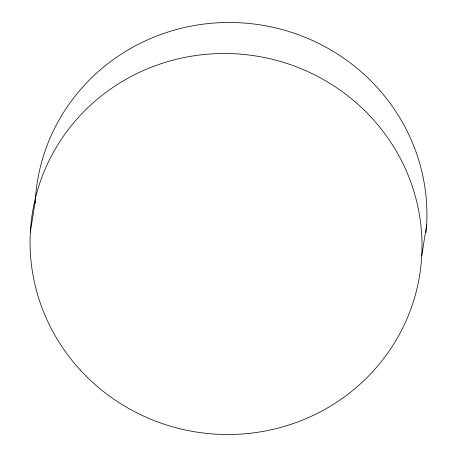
<?xml version="1.0" encoding="UTF-8"?>
<svg xmlns="http://www.w3.org/2000/svg" width="457" height="457" viewBox="0 0 457 457"><rect width="100%" height="100%" fill="white"/><g stroke="black" fill="none" stroke-linecap="round" stroke-linejoin="round"><path stroke-width="0.69" d="M30.351 232.156L35.263 201.137M421.737 255.863L426.649 224.844M35.16 203.251A196.11 190.363 9 0 1 244.261 23.05A196.11 190.363 9 0 1 426.061 232.602M80.318 370.079A196.11 190.363 9 0 0 412.38 304.67A196.11 190.363 9 0 0 185.433 57.279A196.11 190.363 9 0 0 80.318 370.079"/></g></svg>
